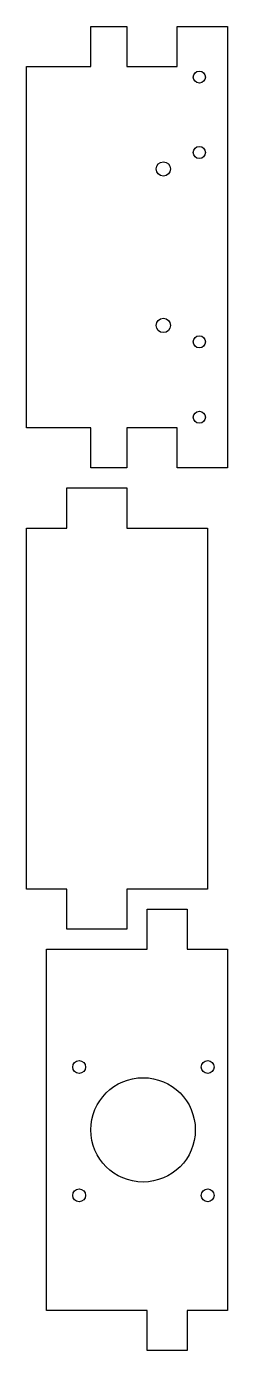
# Model space of a CAD drawing. Header units: millimetres. Extents: x 6 to 56, y 6 to 336.
import ezdxf

# ---------------------------------------------------------------- set-up
doc = ezdxf.new("R2010")
doc.units = ezdxf.units.MM
doc.layers.get('0').update_dxf_attribs({"linetype": 'CONTINUOUS'})

msp = doc.modelspace()

# ---------------------------------------------------------------- linework, layer by layer
for points in [[(22.35, 326.35), (22.35, 336.35), (31.35, 336.35), (31.35, 326.35), (43.85, 326.35), (43.85, 336.35), (56.35, 336.35), (56.35, 226.35), (43.85, 226.35), (43.85, 236.35), (31.35, 236.35), (31.35, 226.35), (22.35, 226.35), (22.35, 236.35), (6.35, 236.35), (6.35, 326.35)], [(31.35, 211.35), (51.35, 211.35), (51.35, 121.35), (31.35, 121.35), (31.35, 111.35), (16.35, 111.35), (16.35, 121.35), (6.35, 121.35), (6.35, 211.35), (16.35, 211.35), (16.35, 221.35), (31.35, 221.35)], [(36.35, 16.35), (11.35, 16.35), (11.35, 106.35), (36.35, 106.35), (36.35, 116.35), (46.35, 116.35), (46.35, 106.35), (56.35, 106.35), (56.35, 16.35), (46.35, 16.35), (46.35, 6.35), (36.35, 6.35)]]:
    msp.add_lwpolyline(points, close=True)
for centre, radius in [((49.35, 323.75), 1.5), ((49.35, 304.95), 1.5), ((40.4, 300.85), 1.78), ((40.4, 261.84), 1.78), ((49.35, 257.75), 1.5), ((49.35, 238.95), 1.5), ((19.44, 77.01), 1.6), ((51.44, 77.01), 1.6), ((35.35, 61.35), 13), ((19.44, 45.01), 1.6), ((51.44, 45.01), 1.6)]:
    msp.add_circle(centre, radius)

doc.saveas('drawing.dxf')
